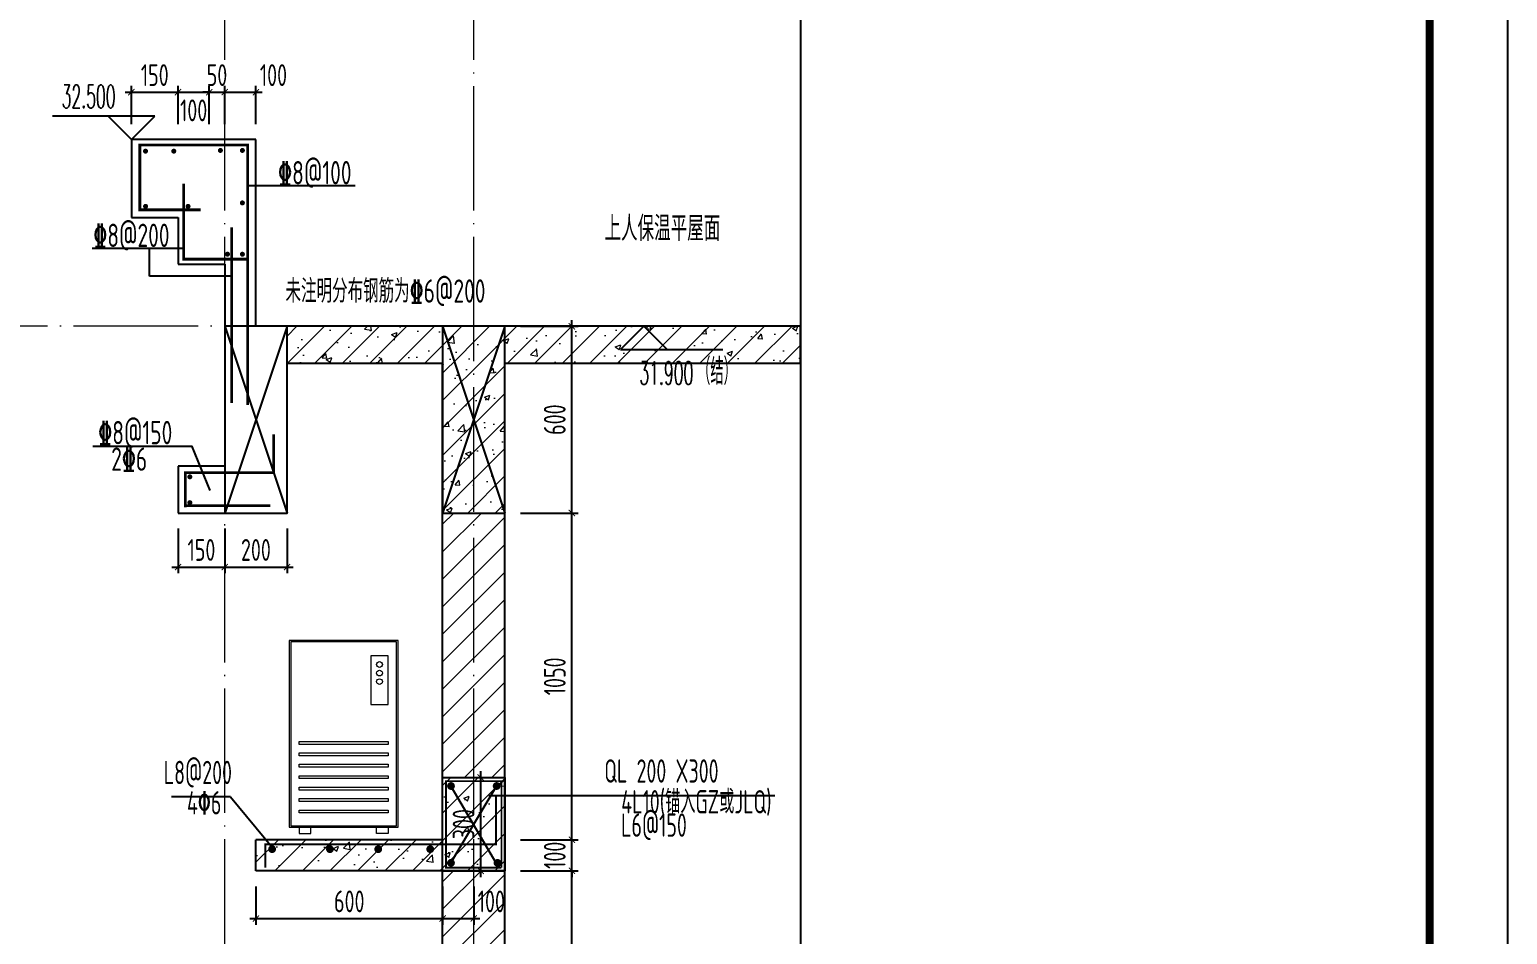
# Model space of a CAD drawing. Extents: x -461650 to 361314, y 245336 to 769729.
# Drawn here: x 264855 to 269604, y 672669 to 675577 of the extents above; entities that cross this region are included whole.
import ezdxf
from ezdxf.enums import TextEntityAlignment as Align

# ---------------------------------------------------------------- set-up
doc = ezdxf.new("R2010")
doc.units = 0
doc.header["$LTSCALE"] = 1000
doc.linetypes.add('DOTE', pattern=[2.4200000000000004, 2, -0.2, 0.02, -0.2])
doc.linetypes.add('H3普通虚线', pattern=[4.2, 3, -1.2])
doc.layers.get('0').update_dxf_attribs({"linetype": 'CONTINUOUS'})
doc.layers.get('DEFPOINTS').update_dxf_attribs({"linetype": 'CONTINUOUS'})
for name, color, linetype in [('DIM', 2, 'CONTINUOUS'), ('DIM_ELEV', 3, 'CONTINUOUS'), ('DIM_SYMB', 3, 'CONTINUOUS'), ('PUB_TEXT', 2, 'CONTINUOUS'), ('REIN', 6, 'CONTINUOUS'), ('REIND', 1, 'CONTINUOUS'), ('REINL', 1, 'CONTINUOUS'), ('S-BEAM-LINE2', 4, 'H3普通虚线'), ('S-大样-砼线', 7, 'CONTINUOUS'), ('S-引出线', 40, 'CONTINUOUS'), ('TEXT', 2, 'CONTINUOUS'), ('WALL', 5, 'CONTINUOUS'), ('yichutu', 7, 'CONTINUOUS'), ('水平筋标注', 7, 'CONTINUOUS')]:
    doc.layers.add(name, color=color, linetype=linetype)
for name, color, linetype, lineweight in [('DOTE', 19, 'DOTE', 9), ('PUB_HATCH', 8, 'CONTINUOUS', 9), ('图框', 9, 'CONTINUOUS', 18), ('平面-空调室外机', 143, 'CONTINUOUS', 9)]:
    doc.layers.add(name, color=color, linetype=linetype, lineweight=lineweight)
doc.styles.add('_TCH_DIM', font='SIMPLEX.shx', dxfattribs={"width": 0.7, "bigfont": 'GBCBIG.shx'})
doc.styles.add('TSSD_DIMENSION', font='Tssdeng.shx', dxfattribs={"width": 0.7, "bigfont": 'tssdchn.shx'})
doc.styles.add('TSSD_Label', font='Tssdeng.shx', dxfattribs={"width": 0.7, "bigfont": 'hztxt.shx'})
doc.styles.add('TSSD_REIN', font='tssdeng.shx', dxfattribs={"width": 0.7, "height": 300, "bigfont": 'tssdchn.shx'})
doc.dimstyles.new('TSSD_20_20', dxfattribs={"dimtxt": 60, "dimasz": 20, "dimexe": 20, "dimexo": 50, "dimgap": 20, "dimtad": 1, "dimdec": 0, "dimzin": 0, "dimdsep": 46, "dimtxsty": 'TSSD_DIMENSION', "dimblk": 'ARCHTICK', "dimblk1": 'ARCHTICK', "dimblk2": 'ARCHTICK', "dimcen": 0, "dimdle": 20, "dimclrt": 7, "dimadec": 0, "dimazin": 0, "dimtfac": 1, "dimtdec": 0, "dimtix": 1, "dimtmove": 2, "dimatfit": 3, "dimfxl": 0, "dimtolj": 1, "dimtzin": 0, "dimarcsym": 0})
pattern_1 = [(45, (-737876.6466369686, 828566.0143538709), (-44.19417382415921, 44.19417382415922), []), (49.99999999999999, (-737876.6466369686, 828566.0143538709), (179.3150456501884, -15.68803374564878), [18.75, -206.25]), (355, (-737876.6466369686, 828566.0143538709), (-34.68783340325, 188.048033425003), [15, -165]), (100.4514, (-737861.7037169687, 828564.7070188709), (144.6273454285054, 172.3598855152384), [15.9350475, -175.285528]), (46.18420000000002, (-737876.6466369686, 828616.0143538709), (266.8102621564111, -41.37975358225452), [28.12499999999995, -309.3749999999992]), (96.6356, (-737854.4124507186, 828612.5660271209), (233.6656763871758, 243.5294677251104), [23.902572, -262.92825]), (351.1842, (-737876.6466369686, 828616.0143538709), (233.6654862834068, 243.5296502313311), [22.5, -247.5]), (21, (-737851.6466369686, 828603.5143538709), (149.2267630296154, -100.6547226663347), [18.75, -206.25]), (326.0000000000001, (-737851.6466369686, 828603.5143538709), (60.82883298039543, 181.2875112617133), [15, -165]), (71.4514, (-737839.2110787185, 828595.1264523709), (210.0556571453725, 80.6326241774881), [15.9350475, -175.285528]), (37.50000000000001, (-737876.6466369686, 828566.0143538709), (3.039963829322667, 83.22346345782788), [0, -163, 0, -167.5, 0, -165.625]), (7.499999999999999, (-737876.6466369686, 828566.0143538709), (65.76738436053715, 98.60292797059006), [0, -95.5, 0, -159.25, 0, -63.125]), (327.5, (-737932.3966369686, 828566.0143538709), (133.4556090431022, -5.638717933594939), [0, -62.5, 0, -195, 0, -258.75]), (317.5, (-737957.3966369686, 828566.0143538709), (145.7965423355966, 25.02624558307943), [0, -81.25, 0, -129.5, 0, -183.75])]
pattern_2 = [(45, (-737876.6466369686, 828610.892191371), (-44.19419150182874, 44.19419150182875), [])]

# ---------------------------------------------------------------- blocks, each defined once
blk = doc.blocks.new('GFDDDDRG')
at = {"layer": '图框'}
blk.add_lwpolyline([(923309.7791572664, -107436.9617041193), (923309.7791572663, -159999.4617041193), (893609.7791572664, -159999.4617041193), (893609.7791572665, -107436.9617041193)], close=True, dxfattribs=at)
blk.add_lwpolyline([(923309.7791572664, -107436.9617041193), (923309.7791572663, -159999.4617041193), (893609.7791572664, -159999.4617041193), (893609.7791572665, -107436.9617041193)], close=True, dxfattribs=at)
at = {"layer": '图框', "const_width": 50}
blk.add_lwpolyline([(894109.7791572664, -159499.4617041193), (922809.7791572663, -159499.4617041193), (922809.7791572664, -108686.9617041193), (894109.7791572665, -108686.9617041193)], close=True, dxfattribs=at)
blk = doc.blocks.new('kongtiao')
for p, q in [((-338.6800000686198, 49), (-338.6800000686198, -550.7999999803142)), ((11, 49), (-338.6800000686198, 49)), ((11, -550.7999999803142), (11, 49)), ((-334.090000067139, 44.41000000014901), (-334.090000067139, -546.2099999804632)), ((6.409999998519197, 44.41000000014901), (-334.090000067139, 44.41000000014901)), ((6.409999998519197, -546.2099999804632), (6.409999998519197, 44.41000000014901)), ((-76.21000002510846, -0.4899999982444569), (-76.21000002510846, -156.549999992596)), ((-21.1300000094343, -0.4899999982444569), (-76.21000002510846, -0.4899999982444569)), ((-21.1300000094343, -156.549999992596), (-21.1300000094343, -0.4899999982444569)), ((-76.21000002510846, -156.549999992596), (-21.1300000094343, -156.549999992596)), ((-338.6800000686198, -550.7999999803142), (11, -550.7999999803142)), ((-334.090000067139, -546.2099999804632), (6.409999998519197, -546.2099999804632)), ((-306.5500000594184, -550.7999999803142), (-306.5500000594184, -571.1599999796017)), ((-269.8300000489689, -571.1599999796017), (-269.8300000489689, -550.7999999803142)), ((-57.85000001988374, -571.1599999796017), (-57.85000001988374, -550.7999999803142)), ((-21.1300000094343, -550.7999999803142), (-21.1300000094343, -571.1599999796017)), ((-306.5500000594184, -571.1599999796017), (-269.8300000489689, -571.1599999796017)), ((-21.1300000094343, -571.1599999796017), (-57.85000001988374, -571.1599999796017))]:
    blk.add_line(p, q)
for points in [[(-306.5500000594184, -275.399999990128), (-21.1300000094343, -275.399999990128), (-21.1300000094343, -284.57999998983), (-306.5500000594184, -284.57999998983)], [(-306.5500000594184, -312.1199999888777), (-21.1300000094343, -312.1199999888777), (-21.1300000094343, -321.2999999885214), (-306.5500000594184, -321.2999999885214)], [(-306.5500000594184, -348.8399999875692), (-21.1300000094343, -348.8399999875692), (-21.1300000094343, -358.0199999872129), (-306.5500000594184, -358.0199999872129)], [(-306.5500000594184, -385.5599999862025), (-21.1300000094343, -385.5599999862025), (-21.1300000094343, -394.7399999858462), (-306.5500000594184, -394.7399999858462)], [(-306.5500000594184, -422.2799999848939), (-21.1300000094343, -422.2799999848939), (-21.1300000094343, -431.4599999845377), (-306.5500000594184, -431.4599999845377)], [(-306.5500000594184, -458.9999999835854), (-21.1300000094343, -458.9999999835854), (-21.1300000094343, -468.1799999832292), (-306.5500000594184, -468.1799999832292)], [(-306.5500000594184, -495.7199999822769), (-21.1300000094343, -495.7199999822769), (-21.1300000094343, -504.8999999819207), (-306.5500000594184, -504.8999999819207)]]:
    blk.add_lwpolyline(points, close=True)
for centre in [(-48.67000001715496, -28.02999999717576), (-48.67000001715496, -55.56999999628169), (-48.67000001715496, -83.109999995213)]:
    blk.add_circle(centre, 9.180000002639078)
blk = doc.blocks.new('yct-1051-594-26275-14850-25-1002.0')
at = {"layer": 'yichutu', "color": 7}
blk.add_lwpolyline([(0, 0), (0, 14850), (26275, 14850), (26275, 0)], close=True, dxfattribs=at)
blk = doc.blocks.new('_ArchTick')
at = {"color": 0, "linetype": 'ByBlock', "const_width": 0.15}
blk.add_lwpolyline([(-0.5, -0.5), (0.5, 0.5)], dxfattribs=at)
blk = doc.blocks.new('*D510')
at = {"layer": 'DEFPOINTS', "color": 0}
for p in [(265332.550372755, 675375.3057871308), (265182.5503728547, 675222.9823023842), (265332.550372755, 675222.9823023813)]:
    blk.add_point(p, dxfattribs=at)
at = {"layer": 'DIM', "color": 0, "lineweight": -2}
for p, q in [((265182.5503728547, 675272.9823023842), (265182.5503728547, 675395.3057871308)), ((265332.550372755, 675272.9823023813), (265332.550372755, 675395.3057871308)), ((265162.5503728547, 675375.3057871308), (265352.550372755, 675375.3057871308))]:
    blk.add_line(p, q, dxfattribs=at)
at = {"layer": 'DIM', "color": 0, "lineweight": -2, "xscale": 20, "yscale": 20, "zscale": 20, "rotation": 180}
blk.add_blockref('_ArchTick', (265182.5503728547, 675375.3057871308), dxfattribs=at)
at = {"layer": 'DIM', "color": 0, "lineweight": -2, "xscale": 20, "yscale": 20, "zscale": 20}
blk.add_blockref('_ArchTick', (265332.550372755, 675375.3057871308), dxfattribs=at)
at = {"layer": 'DIM', "color": 7, "insert": (265257.5503728049, 675430.3057871308), "char_height": 70, "attachment_point": 5, "style": 'TSSD_DIMENSION'}
blk.add_mtext('\\A1;150', dxfattribs=at)
blk = doc.blocks.new('*D511')
at = {"layer": 'DEFPOINTS', "color": 0}
for p in [(265432.5503727569, 675375.3057871284), (265332.550372755, 675222.9823023813), (265432.5503727569, 675222.9823023794)]:
    blk.add_point(p, dxfattribs=at)
at = {"layer": 'DIM', "color": 0, "lineweight": -2}
for p, q in [((265332.550372755, 675272.9823023813), (265332.550372755, 675395.3057871284)), ((265432.5503727569, 675272.9823023794), (265432.5503727569, 675395.3057871284)), ((265312.550372755, 675375.3057871284), (265452.5503727569, 675375.3057871284))]:
    blk.add_line(p, q, dxfattribs=at)
at = {"layer": 'DIM', "color": 0, "lineweight": -2, "xscale": 20, "yscale": 20, "zscale": 20, "rotation": 180}
blk.add_blockref('_ArchTick', (265332.550372755, 675375.3057871284), dxfattribs=at)
at = {"layer": 'DIM', "color": 0, "lineweight": -2, "xscale": 20, "yscale": 20, "zscale": 20}
blk.add_blockref('_ArchTick', (265432.5503727569, 675375.3057871284), dxfattribs=at)
at = {"layer": 'DIM', "color": 7, "insert": (265382.550372756, 675316.972453795), "char_height": 70, "attachment_point": 5, "style": 'TSSD_DIMENSION'}
blk.add_mtext('\\A1;100', dxfattribs=at)
blk = doc.blocks.new('*D512')
at = {"layer": 'DEFPOINTS', "color": 0}
for p in [(265482.5503727569, 675375.305787127), (265432.5503727569, 675222.9823023794), (265482.5503727569, 675222.9823023784)]:
    blk.add_point(p, dxfattribs=at)
at = {"layer": 'DIM', "color": 0, "lineweight": -2}
for p, q in [((265432.5503727569, 675272.9823023794), (265432.5503727569, 675395.305787127)), ((265482.5503727569, 675272.9823023784), (265482.5503727569, 675395.305787127)), ((265432.5503727569, 675375.305787127), (265412.5503727569, 675375.305787127)), ((265432.5503727569, 675375.305787127), (265482.5503727569, 675375.305787127)), ((265482.5503727569, 675375.305787127), (265502.5503727569, 675375.305787127))]:
    blk.add_line(p, q, dxfattribs=at)
at = {"layer": 'DIM', "color": 0, "lineweight": -2, "xscale": 20, "yscale": 20, "zscale": 20}
blk.add_blockref('_ArchTick', (265432.5503727569, 675375.305787127), dxfattribs=at)
at = {"layer": 'DIM', "color": 0, "lineweight": -2, "xscale": 20, "yscale": 20, "zscale": 20, "rotation": 180}
blk.add_blockref('_ArchTick', (265482.5503727569, 675375.305787127), dxfattribs=at)
at = {"layer": 'DIM', "color": 7, "insert": (265457.5503727569, 675430.305787127), "char_height": 70, "attachment_point": 5, "style": 'TSSD_DIMENSION'}
blk.add_mtext('\\A1;50', dxfattribs=at)
blk = doc.blocks.new('*D513')
at = {"layer": 'DEFPOINTS', "color": 0}
for p in [(265582.5503727568, 675375.3057871256), (265482.5503727569, 675222.9823023784), (265582.5503727568, 675222.9823023765)]:
    blk.add_point(p, dxfattribs=at)
at = {"layer": 'DIM', "color": 0, "lineweight": -2}
for p, q in [((265482.5503727569, 675272.9823023784), (265482.5503727569, 675395.3057871256)), ((265582.5503727568, 675272.9823023765), (265582.5503727568, 675395.3057871256)), ((265462.5503727569, 675375.3057871256), (265602.5503727568, 675375.3057871256))]:
    blk.add_line(p, q, dxfattribs=at)
at = {"layer": 'DIM', "color": 0, "lineweight": -2, "xscale": 20, "yscale": 20, "zscale": 20, "rotation": 180}
blk.add_blockref('_ArchTick', (265482.5503727569, 675375.3057871256), dxfattribs=at)
at = {"layer": 'DIM', "color": 0, "lineweight": -2, "xscale": 20, "yscale": 20, "zscale": 20}
blk.add_blockref('_ArchTick', (265582.5503727568, 675375.3057871256), dxfattribs=at)
at = {"layer": 'DIM', "color": 7, "insert": (265638.9990907055, 675430.3057871256), "char_height": 70, "attachment_point": 5, "style": 'TSSD_DIMENSION'}
blk.add_mtext('\\A1;100', dxfattribs=at)
blk = doc.blocks.new('*D965')
at = {"layer": 'DEFPOINTS', "color": 0}
for p in [(266182.5503789784, 673172.9823085014), (266304.8410118006, 673172.9823085014), (266182.550368646, 672872.9823082006)]:
    blk.add_point(p, dxfattribs=at)
at = {"layer": 'DIM', "color": 0, "lineweight": -2}
for p, q in [((266232.5503789784, 673172.9823085014), (266324.8410118006, 673172.9823085014)), ((266304.8410118006, 672852.9823082006), (266304.8410118006, 673192.9823085014)), ((266232.550368646, 672872.9823082006), (266324.8410118006, 672872.9823082006))]:
    blk.add_line(p, q, dxfattribs=at)
at = {"layer": 'DIM', "color": 0, "lineweight": -2, "xscale": 20, "yscale": 20, "zscale": 20}
for p, rotation in [((266304.8410118006, 673172.9823085014), 90), ((266304.8410118006, 672872.9823082006), 270)]:
    blk.add_blockref('_ArchTick', p, dxfattribs=dict(at, rotation=rotation))
at = {"layer": 'DIM', "color": 7, "insert": (266249.8410118005, 673022.9823083511), "char_height": 70, "attachment_point": 5, "rotation": 90, "style": 'TSSD_DIMENSION'}
blk.add_mtext('\\A1;300', dxfattribs=at)
blk = doc.blocks.new('*D966')
at = {"layer": 'DEFPOINTS', "color": 0}
for p in [(265582.5503660912, 672872.9823090137), (266182.5503728325, 672872.9823089855), (266182.5503728325, 672719.8879434778)]:
    blk.add_point(p, dxfattribs=at)
at = {"layer": 'DIM', "color": 0, "lineweight": -2}
for p, q in [((265582.5503660912, 672822.9823090137), (265582.5503660912, 672699.8879434778)), ((266182.5503728325, 672822.9823089855), (266182.5503728325, 672699.8879434778)), ((265562.5503660912, 672719.8879434778), (266202.5503728325, 672719.8879434778))]:
    blk.add_line(p, q, dxfattribs=at)
at = {"layer": 'DIM', "color": 0, "lineweight": -2, "xscale": 20, "yscale": 20, "zscale": 20, "rotation": 180}
blk.add_blockref('_ArchTick', (265582.5503660912, 672719.8879434778), dxfattribs=at)
at = {"layer": 'DIM', "color": 0, "lineweight": -2, "xscale": 20, "yscale": 20, "zscale": 20}
blk.add_blockref('_ArchTick', (266182.5503728325, 672719.8879434778), dxfattribs=at)
at = {"layer": 'DIM', "color": 7, "insert": (265882.5503694618, 672774.8879434778), "char_height": 70, "attachment_point": 5, "style": 'TSSD_DIMENSION'}
blk.add_mtext('\\A1;600', dxfattribs=at)
blk = doc.blocks.new('*D967')
at = {"layer": 'DEFPOINTS', "color": 0}
for p in [(266182.5503728325, 672872.9823089855), (266282.5503660912, 672872.9823089808), (266282.5503660912, 672719.8879434614)]:
    blk.add_point(p, dxfattribs=at)
at = {"layer": 'DIM', "color": 0, "lineweight": -2}
for p, q in [((266182.5503728325, 672822.9823089855), (266182.5503728325, 672699.8879434614)), ((266282.5503660912, 672822.9823089808), (266282.5503660912, 672699.8879434614)), ((266162.5503728325, 672719.8879434614), (266302.5503660912, 672719.8879434614))]:
    blk.add_line(p, q, dxfattribs=at)
at = {"layer": 'DIM', "color": 0, "lineweight": -2, "xscale": 20, "yscale": 20, "zscale": 20, "rotation": 180}
blk.add_blockref('_ArchTick', (266182.5503728325, 672719.8879434614), dxfattribs=at)
at = {"layer": 'DIM', "color": 0, "lineweight": -2, "xscale": 20, "yscale": 20, "zscale": 20}
blk.add_blockref('_ArchTick', (266282.5503660912, 672719.8879434614), dxfattribs=at)
at = {"layer": 'DIM', "color": 7, "insert": (266338.9990840399, 672774.8879434614), "char_height": 70, "attachment_point": 5, "style": 'TSSD_DIMENSION'}
blk.add_mtext('\\A1;100', dxfattribs=at)
blk = doc.blocks.new('*D968')
at = {"layer": 'DEFPOINTS', "color": 0}
for p in [(266382.550371668, 674622.9823090648), (266597.7547916416, 674622.9823090648), (266382.5503719052, 674022.9823091053)]:
    blk.add_point(p, dxfattribs=at)
at = {"layer": 'DIM', "color": 0, "lineweight": -2}
for p, q in [((266597.7547916416, 674002.9823091053), (266597.7547916416, 674642.9823090648)), ((266432.550371668, 674622.9823090648), (266617.7547916416, 674622.9823090648)), ((266432.5503719052, 674022.9823091053), (266617.7547916416, 674022.9823091053))]:
    blk.add_line(p, q, dxfattribs=at)
at = {"layer": 'DIM', "color": 0, "lineweight": -2, "xscale": 20, "yscale": 20, "zscale": 20}
for p, rotation in [((266597.7547916416, 674622.9823090648), 90), ((266597.7547916416, 674022.9823091053), 270)]:
    blk.add_blockref('_ArchTick', p, dxfattribs=dict(at, rotation=rotation))
at = {"layer": 'DIM', "color": 7, "insert": (266542.7547916415, 674322.9823090852), "char_height": 70, "attachment_point": 5, "rotation": 90, "style": 'TSSD_DIMENSION'}
blk.add_mtext('\\A1;600', dxfattribs=at)
blk = doc.blocks.new('*D969')
at = {"layer": 'DEFPOINTS', "color": 0}
for p in [(266382.5503719052, 674022.9823091053), (266597.7547919678, 674022.9823091053), (266382.5503723203, 672972.9823092441)]:
    blk.add_point(p, dxfattribs=at)
at = {"layer": 'DIM', "color": 0, "lineweight": -2}
for p, q in [((266432.5503719052, 674022.9823091053), (266617.7547919678, 674022.9823091053)), ((266597.7547919678, 672952.9823092441), (266597.7547919678, 674042.9823091053)), ((266432.5503723203, 672972.9823092441), (266617.7547919678, 672972.9823092441))]:
    blk.add_line(p, q, dxfattribs=at)
at = {"layer": 'DIM', "color": 0, "lineweight": -2, "xscale": 20, "yscale": 20, "zscale": 20}
for p, rotation in [((266597.7547919678, 674022.9823091053), 90), ((266597.7547919678, 672972.9823092441), 270)]:
    blk.add_blockref('_ArchTick', p, dxfattribs=dict(at, rotation=rotation))
at = {"layer": 'DIM', "color": 7, "insert": (266542.7547919677, 673497.9823091748), "char_height": 70, "attachment_point": 5, "rotation": 90, "style": 'TSSD_DIMENSION'}
blk.add_mtext('\\A1;1050', dxfattribs=at)
blk = doc.blocks.new('*D970')
at = {"layer": 'DEFPOINTS', "color": 0}
for p in [(266382.5503723203, 672972.9823092441), (266597.7547921952, 672972.9823092441), (266382.5503723599, 672872.9823091407)]:
    blk.add_point(p, dxfattribs=at)
at = {"layer": 'DIM', "color": 0, "lineweight": -2}
for p, q in [((266432.5503723203, 672972.9823092441), (266617.7547921952, 672972.9823092441)), ((266597.7547921952, 672972.9823092441), (266597.7547921952, 672992.9823092441)), ((266597.7547921952, 672872.9823091407), (266597.7547921952, 672972.9823092441)), ((266432.5503723599, 672872.9823091407), (266617.7547921952, 672872.9823091407)), ((266597.7547921952, 672872.9823091407), (266597.7547921952, 672852.9823091407))]:
    blk.add_line(p, q, dxfattribs=at)
at = {"layer": 'DIM', "color": 0, "lineweight": -2, "xscale": 20, "yscale": 20, "zscale": 20}
for p, rotation in [((266597.7547921952, 672972.9823092441), 270), ((266597.7547921952, 672872.9823091407), 90)]:
    blk.add_blockref('_ArchTick', p, dxfattribs=dict(at, rotation=rotation))
at = {"layer": 'DIM', "color": 7, "insert": (266542.754792195, 672922.9823091925), "char_height": 70, "attachment_point": 5, "rotation": 90, "style": 'TSSD_DIMENSION'}
blk.add_mtext('\\A1;100', dxfattribs=at)
blk = doc.blocks.new('*D971')
at = {"layer": 'DEFPOINTS', "color": 0}
for p in [(266382.5503723599, 672872.9823091407), (266597.7547924225, 672872.9823091407), (266382.5503727751, 671822.9823093263)]:
    blk.add_point(p, dxfattribs=at)
at = {"layer": 'DIM', "color": 0, "lineweight": -2}
for p, q in [((266432.5503723599, 672872.9823091407), (266617.7547924225, 672872.9823091407)), ((266597.7547924225, 671802.9823093263), (266597.7547924225, 672892.9823091407)), ((266432.5503727751, 671822.9823093263), (266617.7547924225, 671822.9823093263))]:
    blk.add_line(p, q, dxfattribs=at)
at = {"layer": 'DIM', "color": 0, "lineweight": -2, "xscale": 20, "yscale": 20, "zscale": 20}
for p, rotation in [((266597.7547924225, 672872.9823091407), 90), ((266597.7547924225, 671822.9823093263), 270)]:
    blk.add_blockref('_ArchTick', p, dxfattribs=dict(at, rotation=rotation))
at = {"layer": 'DIM', "color": 7, "insert": (266542.7547924224, 672347.9823092336), "char_height": 70, "attachment_point": 5, "rotation": 90, "style": 'TSSD_DIMENSION'}
blk.add_mtext('\\A1;1050', dxfattribs=at)
blk = doc.blocks.new('*D995')
at = {"layer": 'DEFPOINTS', "color": 0}
for p in [(265332.5503727972, 674022.9823090329), (265482.5503727956, 674022.9823090301), (265482.5503727956, 673849.2716190699)]:
    blk.add_point(p, dxfattribs=at)
at = {"layer": 'DIM', "color": 0, "lineweight": -2}
for p, q in [((265332.5503727972, 673972.9823090329), (265332.5503727972, 673829.2716190699)), ((265482.5503727956, 673972.9823090301), (265482.5503727956, 673829.2716190699)), ((265312.5503727972, 673849.2716190699), (265502.5503727956, 673849.2716190699))]:
    blk.add_line(p, q, dxfattribs=at)
at = {"layer": 'DIM', "color": 0, "lineweight": -2, "xscale": 20, "yscale": 20, "zscale": 20, "rotation": 180}
blk.add_blockref('_ArchTick', (265332.5503727972, 673849.2716190699), dxfattribs=at)
at = {"layer": 'DIM', "color": 0, "lineweight": -2, "xscale": 20, "yscale": 20, "zscale": 20}
blk.add_blockref('_ArchTick', (265482.5503727956, 673849.2716190699), dxfattribs=at)
at = {"layer": 'DIM', "color": 7, "insert": (265407.5503727964, 673904.2716190699), "char_height": 70, "attachment_point": 5, "style": 'TSSD_DIMENSION'}
blk.add_mtext('\\A1;150', dxfattribs=at)
blk = doc.blocks.new('*D996')
at = {"layer": 'DEFPOINTS', "color": 0}
for p in [(265482.5503727954, 674022.9823090301), (265682.5503727952, 674022.9823090263), (265682.5503727952, 673849.2716190666)]:
    blk.add_point(p, dxfattribs=at)
at = {"layer": 'DIM', "color": 0, "lineweight": -2}
for p, q in [((265482.5503727954, 673972.9823090301), (265482.5503727954, 673829.2716190666)), ((265682.5503727952, 673972.9823090263), (265682.5503727952, 673829.2716190666)), ((265462.5503727954, 673849.2716190666), (265702.5503727952, 673849.2716190666))]:
    blk.add_line(p, q, dxfattribs=at)
at = {"layer": 'DIM', "color": 0, "lineweight": -2, "xscale": 20, "yscale": 20, "zscale": 20, "rotation": 180}
blk.add_blockref('_ArchTick', (265482.5503727954, 673849.2716190666), dxfattribs=at)
at = {"layer": 'DIM', "color": 0, "lineweight": -2, "xscale": 20, "yscale": 20, "zscale": 20}
blk.add_blockref('_ArchTick', (265682.5503727952, 673849.2716190666), dxfattribs=at)
at = {"layer": 'DIM', "color": 7, "insert": (265582.5503727953, 673904.2716190666), "char_height": 70, "attachment_point": 5, "style": 'TSSD_DIMENSION'}
blk.add_mtext('\\A1;200', dxfattribs=at)
blk = doc.blocks.new('20210810.12164719')
at = {"layer": 'REIN', "const_width": 9}
for points in [[(347.8429849441309, 974.1101273834065), (152.750986672705, 974.1101273834065), (152.750986672705, 1182.477149992745), (499.0131865893636, 1182.477149992745), (499.0131865893636, 347.4676116179035)], [(293.8825655789115, 1058.545985133562), (293.8825655789115, 815.7676349237445), (498.4167470843531, 815.7676349237445)], [(447.9130827640183, 353.0679719259497), (447.9130827640183, 917.7852948346408)], [(299.2812700329814, 18.05718444002559), (299.2812700329814, 129.8412307385006), (583.1418021197896, 129.8412307385006), (583.1418021197896, 252.7943648035289)], [(299.2812700329814, 23.47151611829759), (571.7938841769937, 23.47151611829759)]]:
    blk.add_lwpolyline(points, dxfattribs=at)
at = {"layer": 'REIN', "const_width": 8}
for points in [[(167.2030733788852, 1162.875645740045, 1), (175.2030733788852, 1162.875645740045, 1)], [(257.871331270333, 1162.875645740045, 1), (265.871331270333, 1162.875645740045, 1)], [(407.6544380909909, 1165.13438932845, 1), (415.6544380909909, 1165.13438932845, 1)], [(478.3754684156884, 1165.13438932845, 1), (486.3754684156884, 1165.13438932845, 1)], [(478.3754684156884, 996.5898321557615, 1), (486.3754684156884, 996.5898321557615, 1)], [(167.2030733788852, 985.4236383224779, 1), (175.2030733788852, 985.4236383224779, 1)], [(303.7531010579696, 985.4236383224779, 1), (311.7531010579696, 985.4236383224779, 1)], [(430.4651720223483, 831.7172751106555, 1), (438.4651720223483, 831.7172751106555, 1)], [(478.3754684156884, 831.717288331507, 1), (486.3754684156884, 831.717288331507, 1)], [(309.4997836083639, 116.2170348187792, 1), (317.4997836083639, 116.2170348187792, 1)], [(309.4997836083639, 33.31287630175939, 1), (317.4997836083639, 33.31287630175939, 1)]]:
    blk.add_lwpolyline(points, format="xyb", close=True, dxfattribs=at)
at = {"layer": 'S-大样-砼线'}
for p, q in [((425.7509850984206, 599.9999859278905), (625.750983915641, 9.487848728895187e-09)), ((625.7539318421623, 599.9999859258533), (425.7539330407744, 0)), ((1125.750978357391, 599.9999859279487), (1325.750977174612, 9.546056389808655e-09)), ((1325.753925101133, 599.9999859259115), (1125.753926299745, 5.820766091346741e-11))]:
    blk.add_line(p, q, dxfattribs=at)
for points in [[(625.7509909610962, 599.999985922128), (425.7509850984206, 599.999985922128), (425.7509851002833, 3.725290298461914e-09), (625.7509909620276, 3.725290298461914e-09)], [(1325.750984220067, 599.9999859221862), (1125.750978357391, 599.9999859221862), (1125.750978359254, 3.783497959375381e-09), (1325.750984220998, 3.783497959375381e-09)]]:
    blk.add_lwpolyline(points, close=True, dxfattribs=at)
at = {"layer": 'S-引出线'}
for p, q in [((499.0131865893636, 1052.008661652595), (845.1474833269749, 1052.008661652595)), ((0, 850.7802147970069), (293.8825655789115, 850.7802147970069)), ((183.6370544126257, 761.6020144348731), (183.6370544126257, 850.7802147970069)), ((447.9130827640183, 761.6020144348731), (183.6370544126257, 761.6020144348731))]:
    blk.add_line(p, q, dxfattribs=at)
blk.add_lwpolyline([(378.519459587289, 72.57348318677396), (320.4652091681492, 214.1213854728267), (2.041621935321018, 214.1213854728267)], dxfattribs=at)
at = {"layer": 'TEXT', "style": 'TSSD_REIN', "width": 0.7}
for s, p in [('%%1328@100', (597.0909617617872, 1056.1174304655)), ('%%1328@200', (3.133530377876014, 854.8889836099115)), ('未注明分布钢筋为%%1326@200', (620.801014848068, 675.8364224615216)), ('%%1328@150', (19.06389619479887, 220.908491262875)), ('2%%1326', (60.9047356613446, 135.7116837412468))]:
    blk.add_text(s, height=75, rotation=1.867629851175362e-07, dxfattribs=at).set_placement(p)
blk = doc.blocks.new('QL-3')
at = {"layer": 'REIND', "const_width": 12.5}
for points in [[(312893.5476160753, 71264.4152367994, 1), (312881.0476160753, 71264.4152367994, 1)], [(313040.2976160753, 71264.4152367994, 1), (313027.7976160753, 71264.4152367994, 1)], [(312893.5476160753, 71017.41545652354, 1), (312881.0476160753, 71017.41545652354, 1)], [(313043.002575425, 71017.41545652354, 1), (313030.502575425, 71017.41545652354, 1)]]:
    blk.add_lwpolyline(points, format="xyb", close=True, dxfattribs=at)
at = {"layer": 'REINL', "const_width": 6.25}
blk.add_lwpolyline([(313049.6726160753, 71001.60444818428), (313049.6726160753, 71280.0402367994), (312871.6726160753, 71280.0402367994), (312871.6726160753, 71001.79045652354), (313049.252575425, 71001.79045652354)], dxfattribs=at)
at = {"layer": 'S-BEAM-LINE2'}
for p, q in [((312887.2976160753, 71017.41545652354), (313034.0476160753, 71264.4152367994)), ((312887.2976160753, 71264.4152367994), (313034.0476160753, 71014.10444818425))]:
    blk.add_line(p, q, dxfattribs=at)
blk.add_lwpolyline([(312860.4872727519, 71291.75617641414), (313060.4169864943, 71291.75617641414), (313060.4169864943, 70991.756176414), (312860.4872727519, 70991.756176414)], close=True, dxfattribs=at)
at = {"layer": 'TEXT'}
blk.add_line((313009.3197641938, 71233.87576154683), (313928.1986375262, 71233.87576154683), dxfattribs=at)
at = {"layer": 'TEXT', "style": 'TSSD_Label', "width": 0.65}
for s, p in [('QL 200 X300', (313747.0537243503, 71252.62576154683)), ('4L10(锚入GZ或JLQ)', (313917.4309480383, 71153.76792130148)), ('L6@150', (313645.110651166, 71078.76365349928))]:
    blk.add_text(s, height=75, dxfattribs=at).set_placement(p, align=Align.BOTTOM_RIGHT)
blk = doc.blocks.new('BW-27856318', base_point=(594987.5541483797, -571980.9905750675, -1e-08))
at = {"layer": 'REIND', "const_width": 12.5}
for points in [[(595320.5655858022, -571921.4880026411, 1), (595308.0655858024, -571921.4880026411, 1)], [(595506.4249004514, -571921.4880026411, 1), (595493.9249004517, -571921.4880026411, 1)], [(595661.5881639374, -571921.4880026411, 1), (595649.0881639374, -571921.4880026411, 1)], [(595828.5812539565, -571921.4880026411, 1), (595816.0812539565, -571921.4880026411, 1)]]:
    blk.add_lwpolyline(points, format="xyb", close=True, dxfattribs=at)
at = {"layer": 'REINL', "const_width": 6.25}
blk.add_lwpolyline([(595292.126736341, -571980.9905750675), (595292.126736341, -571905.8630026411), (596033.7834298266, -571905.8630026411), (596033.7834298266, -571750.8658294936)], dxfattribs=at)
at = {"layer": 'TEXT', "extrusion": (1.224646799147353e-16, 0, -1)}
blk.add_line((595181.0557946474, -571753.7456570696), (594990.9578411067, -571753.7456570696), dxfattribs=at)
at = {"layer": 'TEXT'}
blk.add_line((595181.0557946474, -571753.7456570696), (595314.3155858023, -571915.2380026412), dxfattribs=at)
at = {"layer": 'TEXT', "style": 'TSSD_Label', "width": 0.65}
for s, p in [('L8@200', (595185.3041483797, -571734.9956570696)), ('4%%1306', (595151.2036829926, -571832.5147823794))]:
    blk.add_text(s, height=75, dxfattribs=at).set_placement(p, align=Align.BOTTOM_RIGHT)

msp = doc.modelspace()

# ---------------------------------------------------------------- hatches: boundary and pattern name
at = {"layer": 'PUB_HATCH'}
h = msp.add_hatch(dxfattribs=at)
h.set_pattern_fill('钢筋混凝土', color=256, scale=25, style=0)
h.set_pattern_definition(pattern_1)
h.paths.add_polyline_path([(265682.5503727953, 674622.9823089865), (265682.5503727953, 674502.9823090218), (266182.5504065771, 674502.9823090006), (266282.550406251, 674542.9823090138), (266282.5504056037, 674622.9823090243)])
h = msp.add_hatch(dxfattribs=at)
h.set_pattern_fill('钢筋混凝土', color=256, scale=25, style=0)
h.set_pattern_definition(pattern_1)
h.paths.add_polyline_path([(267332.5503728065, 674622.982309022), (266282.5504056037, 674622.9823090243), (266282.550406251, 674542.9823090138), (266382.5504065721, 674502.9823090169), (267332.5503728063, 674502.982309022)])
h = msp.add_hatch(dxfattribs=at)
h.set_pattern_fill('钢筋混凝土', color=256, scale=25, style=0)
h.set_pattern_definition(pattern_1)
h.paths.add_polyline_path([(266382.550410316, 674022.9823116247), (266382.5504065721, 674502.9823090169), (266282.550406251, 674542.982309014), (266182.5504065771, 674502.9823090006), (266182.550410316, 674022.9823100539)])
h = msp.add_hatch(dxfattribs=at)
h.set_pattern_fill('普通砖', color=256, scale=25, style=0)
h.set_pattern_definition(pattern_2)
h.paths.add_polyline_path([(266182.5503660914, 673172.9823095708), (266382.5503660914, 673172.9823085562), (266382.550370403, 674022.9823089632), (266182.550370403, 674022.9823099776)])
h = msp.add_hatch(dxfattribs=at)
h.set_pattern_fill('钢筋混凝土', color=256, scale=25, style=0)
h.set_pattern_definition(pattern_1)
h.paths.add_polyline_path([(266182.5503789639, 672972.9823090154), (266382.5503789237, 672872.9823090136), (266382.5503789784, 673172.9823096613), (266182.5503789784, 673172.982309663)])
h = msp.add_hatch(dxfattribs=at)
h.set_pattern_fill('钢筋混凝土', color=256, scale=25, style=0)
h.set_pattern_definition(pattern_1)
h.paths.add_polyline_path([(266382.5503789237, 672872.9823090136), (266182.5503789639, 672972.9823090154), (265582.5503660914, 672972.9823090137), (265582.5503660912, 672872.9823090137)])
h = msp.add_hatch(dxfattribs=at)
h.set_pattern_fill('普通砖', color=256, scale=25, style=0)
h.set_pattern_definition(pattern_2)
h.paths.add_polyline_path([(266382.5503662137, 671837.9823079014), (266382.5503728153, 672872.9823088106), (266182.5503728153, 672872.9823100863), (266182.5503662137, 671837.982309177)])

# ---------------------------------------------------------------- linework, layer by layer
at = {"layer": 'DIM_ELEV'}
for p, q in [((265257.5503794908, 675297.9823090205), (264929.5503794908, 675297.9823090205)), ((265182.5503794908, 675222.9823090205), (265107.5503794908, 675297.9823090205)), ((265182.5503794908, 675222.9823090205), (265257.5503794908, 675297.9823090205))]:
    msp.add_line(p, q, dxfattribs=at)
at = {"layer": 'DIM_ELEV', "color": 3}
for p, q in [((266829.3174710715, 674622.9823090088), (266754.3174710715, 674547.9823090088)), ((266829.3174710715, 674622.9823090088), (266904.3174710715, 674547.9823090088)), ((266754.3174710715, 674547.9823090088), (267082.3174710715, 674547.9823090088))]:
    msp.add_line(p, q, dxfattribs=at)
at = {"layer": 'DIM_SYMB'}
msp.add_lwpolyline([(267332.5503728065, 678042.9823120784), (267332.5503728059, 668411.1061657491), (267385.0503728059, 668391.9977284501), (267280.0503728059, 668373.4833954758), (267332.5503728059, 668354.8561657491), (267332.5503728053, 658722.9800194199)], dxfattribs=at)
at = {"layer": 'DOTE', "color": 1, "linetype": 'DOTE', "ltscale": 0.2}
for p, q in [((265482.5503727979, 659022.9800194199), (265482.5503727974, 678622.982309026)), ((266282.5503727979, 659022.9800194199), (266282.5503727974, 678622.982309026)), ((267332.5503728063, 674622.982309026), (264332.3562157176, 674622.982309026))]:
    msp.add_line(p, q, dxfattribs=at)
at = {"layer": 'WALL'}
for p, q in [((265582.5503727567, 675222.9823093058), (265182.5503728547, 675222.9823156174)), ((265182.5503728547, 675222.9823156174), (265182.5503728547, 674972.9823089866)), ((265582.5503727983, 674622.9823089489), (265582.5503727567, 675222.9823093058)), ((265182.5503728547, 674972.9823089866), (265332.5503727907, 674972.9823089866)), ((265332.5503727907, 674972.9823089866), (265332.5503794797, 674822.9823089994)), ((265332.5503794797, 674822.9823089994), (265482.5503727872, 674822.9823090003)), ((265482.5503727872, 674822.9823090003), (265482.5503727974, 674172.9823089871)), ((265682.5503727953, 674622.9823089865), (265582.5503727983, 674622.9823089489)), ((266282.5504056037, 674622.9823090243), (265682.5503727759, 674622.9823090453)), ((267332.5503728065, 674622.982309022), (266282.5504056037, 674622.9823090243)), ((267332.5503728063, 674502.982309022), (267332.5503728065, 674622.982309022)), ((266182.5504065771, 674502.9823090006), (265682.5503727759, 674502.9823090271)), ((265682.5503727953, 674022.9823089871), (265682.5503727759, 674502.9823090048)), ((266182.550410316, 674022.9823100539), (266182.5504065771, 674502.9823090006)), ((267332.5503728063, 674502.982309022), (266382.5504065721, 674502.9823090169)), ((266382.550410316, 674022.9823116247), (266382.5504065721, 674502.9823090169)), ((265482.5503727974, 674172.9823089871), (265332.5503727907, 674172.9823089871)), ((265332.5503727907, 674172.9823089871), (265332.5503727774, 674022.9823089871)), ((265332.5503727774, 674022.9823089871), (265682.5503727953, 674022.9823089871)), ((266182.5503660914, 673172.9823095708), (266182.550370403, 674022.9823099776)), ((266182.550410316, 674022.9823100539), (266382.550410316, 674022.9823116247)), ((266382.5503660914, 673172.9823085562), (266382.550370403, 674022.9823089632)), ((266182.5503789639, 672972.9823090154), (266182.5503789784, 673172.982309663)), ((266182.5503789784, 673172.982309663), (266382.5503789784, 673172.9823096613)), ((266382.5503789237, 672872.9823090136), (266382.5503789784, 673172.9823096613)), ((266182.5503789639, 672972.9823090154), (265582.5503660914, 672972.9823090137)), ((265582.5503660912, 672872.9823090137), (265582.5503660914, 672972.9823090137)), ((266382.5503789237, 672872.9823090136), (265582.5503660912, 672872.9823090137)), ((266182.5503662137, 671837.982309177), (266182.5503728153, 672872.9823100863)), ((266182.5503728153, 672872.9823100863), (266382.5503728153, 672872.9823088106)), ((266382.5503662137, 671837.9823079014), (266382.5503728153, 672872.9823088106))]:
    msp.add_line(p, q, dxfattribs=at)

# ---------------------------------------------------------------- block references
at = {"xscale": 0.5, "yscale": 0.5, "zscale": 0.5}
msp.add_blockref('GFDDDDRG', (-192051.0362156018, 734849.487923616), dxfattribs=at)
msp.add_blockref('BW-27856318', (265307.8890189148, 672883.1890243865, -1e-08))
at = {"color": 1}
msp.add_blockref('QL-3', (-46677.93689466442, 601881.2261320874), dxfattribs=at)
at = {"layer": 'yichutu', "rotation": 270}
msp.add_blockref('yct-1051-594-26275-14850-25-1002.0', (254753.8533630314, 681131.0070715563), dxfattribs=at)
at = {"layer": '平面-空调室外机'}
msp.add_blockref('kongtiao', (266028.4016234601, 673564.1423090324), dxfattribs=at)
at = {"layer": '水平筋标注'}
msp.add_blockref('20210810.12164719', (265056.799386182, 674022.9823089594), dxfattribs=at)

# ---------------------------------------------------------------- texts
at = {"layer": 'DIM_ELEV', "color": 7, "style": '_TCH_DIM'}
for s, height, width, p in [('31.900', 74.375, 0.4941176470588236, (266814.7636303947, 674435.4573090088)), ('（结）', 84.39716312056737, 0.7, (267000.2636303947, 674435.4573090088))]:
    msp.add_text(s, height=height, dxfattribs=dict(at, width=width)).set_placement(p)
at = {"layer": 'PUB_TEXT'}
for s, height, style, width, p in [('32.500', 74.375, '_TCH_DIM', 0.4941176470588236, (264958.4503794909, 675324.2323090205)), ('上人保温平屋面', 80, 'TSSD_REIN', 0.7, (266702.4547767717, 674897.3255059627))]:
    msp.add_text(s, height=height, dxfattribs=dict(at, style=style, width=width)).set_placement(p)

# ---------------------------------------------------------------- dimensions: what is measured, and where the dimension line sits
at = {"layer": 'DIM'}
for p1, p2, distance, picture, middle in [((265182.5503728547, 675222.9823023842), (265332.550372755, 675222.9823023813), 152.32348474953324, '*D510', (265257.5503728049, 675430.3057871308)), ((265432.5503727569, 675222.9823023794), (265482.5503727569, 675222.9823023784), 152.3234847486019, '*D512', (265457.5503727569, 675430.305787127)), ((266382.5503719052, 674022.9823091053), (266382.550371668, 674622.9823090648), -215.2044199735974, '*D968', (266542.7547916415, 674322.9823090852)), ((265332.5503727972, 674022.9823090329), (265482.5503727956, 674022.9823090301), -173.71068996028043, '*D995', (265407.5503727964, 673904.2716190699)), ((265482.5503727954, 674022.9823090301), (265682.5503727952, 674022.9823090263), -173.71068995969836, '*D996', (265582.5503727953, 673904.2716190666)), ((266382.5503723203, 672972.9823092441), (266382.5503719052, 674022.9823091053), -215.2044200625969, '*D969', (266542.7547919677, 673497.9823091748)), ((266182.550368646, 672872.9823082006), (266182.5503789784, 673172.9823085014), -122.29063282220154, '*D965', (266249.8410118005, 673022.9823083511)), ((266382.5503723599, 672872.9823091407), (266382.5503723203, 672972.9823092441), -215.2044198749354, '*D970', (266542.754792195, 672922.9823091925)), ((265582.5503660912, 672872.9823090137), (266182.5503728325, 672872.9823089855), -153.09436550771352, '*D966', (265882.5503694618, 672774.8879434778)), ((266382.5503727751, 671822.9823093263), (266382.5503723599, 672872.9823091407), -215.2044200625969, '*D971', (266542.7547924224, 672347.9823092336))]:
    dim = msp.add_aligned_dim(p1=p1, p2=p2, distance=distance, dimstyle='TSSD_20_20', override={"dimtxt": 70}, dxfattribs=at)
    dim.commit()
    dim.dimension.update_dxf_attribs({"geometry": picture, "text_midpoint": middle})
for base, p1, p2, angle, picture, middle in [((265582.5503727568, 675375.3057871256), (265482.5503727569, 675222.9823023784), (265582.5503727568, 675222.9823023765), 359.99999999893276, '*D513', (265638.9990907055, 675430.3057871256)), ((265432.5503727569, 675375.3057871284), (265332.550372755, 675222.9823023813), (265432.5503727569, 675222.9823023794), 359.99999999893276, '*D511', (265382.550372756, 675316.972453795)), ((266282.5503660912, 672719.8879434614), (266182.5503728325, 672872.9823089855), (266282.5503660912, 672872.9823089808), 359.99999999726526, '*D967', (266338.9990840399, 672774.8879434614))]:
    dim = msp.add_linear_dim(base=base, p1=p1, p2=p2, angle=angle, dimstyle='TSSD_20_20', override={"dimtxt": 70}, dxfattribs=at)
    dim.commit()
    dim.dimension.update_dxf_attribs({"geometry": picture, "text_midpoint": middle, "dimtype": 161})

doc.saveas('drawing.dxf')
